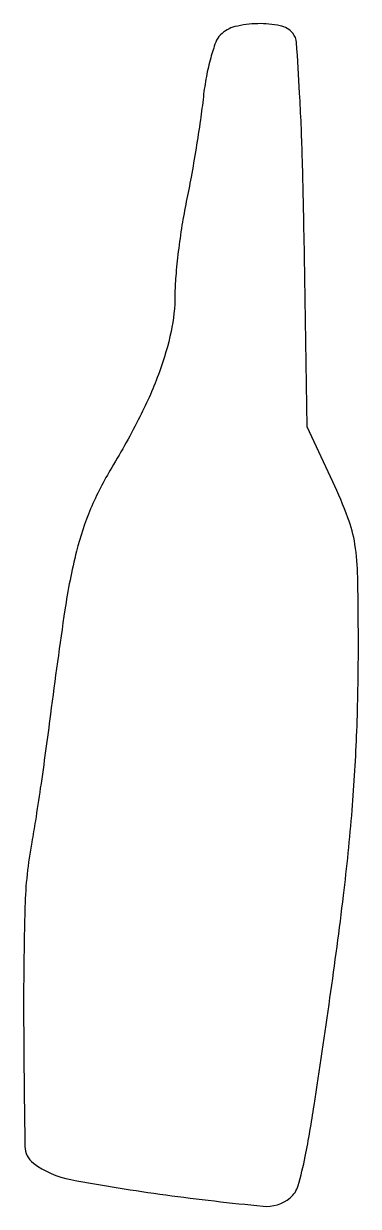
# Model space of a CAD drawing. Extents: x 0 to 42, y 0 to 148.
import ezdxf

# ---------------------------------------------------------------- set-up
doc = ezdxf.new("R2010")
doc.units = 0

msp = doc.modelspace()

# ---------------------------------------------------------------- linework, layer by layer
msp.add_lwpolyline([(24.70796, 146.565103, 0.108473), (24.108322, 145.628133, 0.020838), (23.486366, 143.696646, 0.021308), (22.94096, 141.338018, 0.01822), (22.564302, 138.815103, -0.008005), (22.190603, 135.906346, -0.00438), (21.644332, 132.353045, -0.004364), (21.026218, 128.752806, -0.006938), (20.42777, 125.684624, 0.012146), (19.880941, 122.716915, 0.009157), (19.419408, 119.432594, 0.009272), (19.099282, 116.328149, 0.021056), (19, 113.971644, -0.052792), (18.517893, 109.418281, -0.035211), (17.060308, 104.375339, -0.029697), (14.604494, 98.742544, -0.018052), (11.078378, 92.388314, 0.035102), (8.431887, 87.210965, 0.039649), (6.65952, 81.917841, 0.024085), (5.204575, 74.578048, 0.004953), (3.393282, 61.5, -0.002276), (2.784183, 56.921885, -0.002151), (2.122241, 52.2625, -0.002136), (1.50079, 48.142118, -0.007519), (1.04996, 45.5, 0.039327), (0.191001, 37.382769, 0.007947), (0.032572, 22.872699, 0.002795), (0.196344, 7.373878, 0.231343), (1.25, 5.303936, 0.115911), (5.95596, 3.233494, 0.012324), (17.851318, 1.325595, 0.009342), (30.043947, -0.091497, 0.200043), (33.441582, 0.951518, 0.149858), (34.441972, 2.476543, 0.021533), (35.338802, 6.141205, 0.011888), (36.452792, 12.509581, 0.001587), (38.439602, 26, 0.005657), (40.137294, 38.812348, 0.009839), (41.215907, 49.482357, 0.010885), (41.804256, 59.392376, 0.009383), (42, 69.822271, 0.004412), (41.922019, 78.659609, 0.033988), (41.568255, 82.782354, 0.052421), (40.694578, 86.089279, 0.018488), (38.782479, 90.611685), (35.564957, 97.5), (35.190991, 121.5, 0.003381), (34.97007, 131.386264, 0.00662), (34.636677, 139.255026, 0.003132), (34.243725, 145.60046, 0.15665), (33.786067, 146.75, 0.17232), (32.188501, 147.7073, 0.054786), (29.383036, 147.957926, 0.05464), (26.523232, 147.585391, 0.13753)], format="xyb", close=True)

doc.saveas('drawing.dxf')
